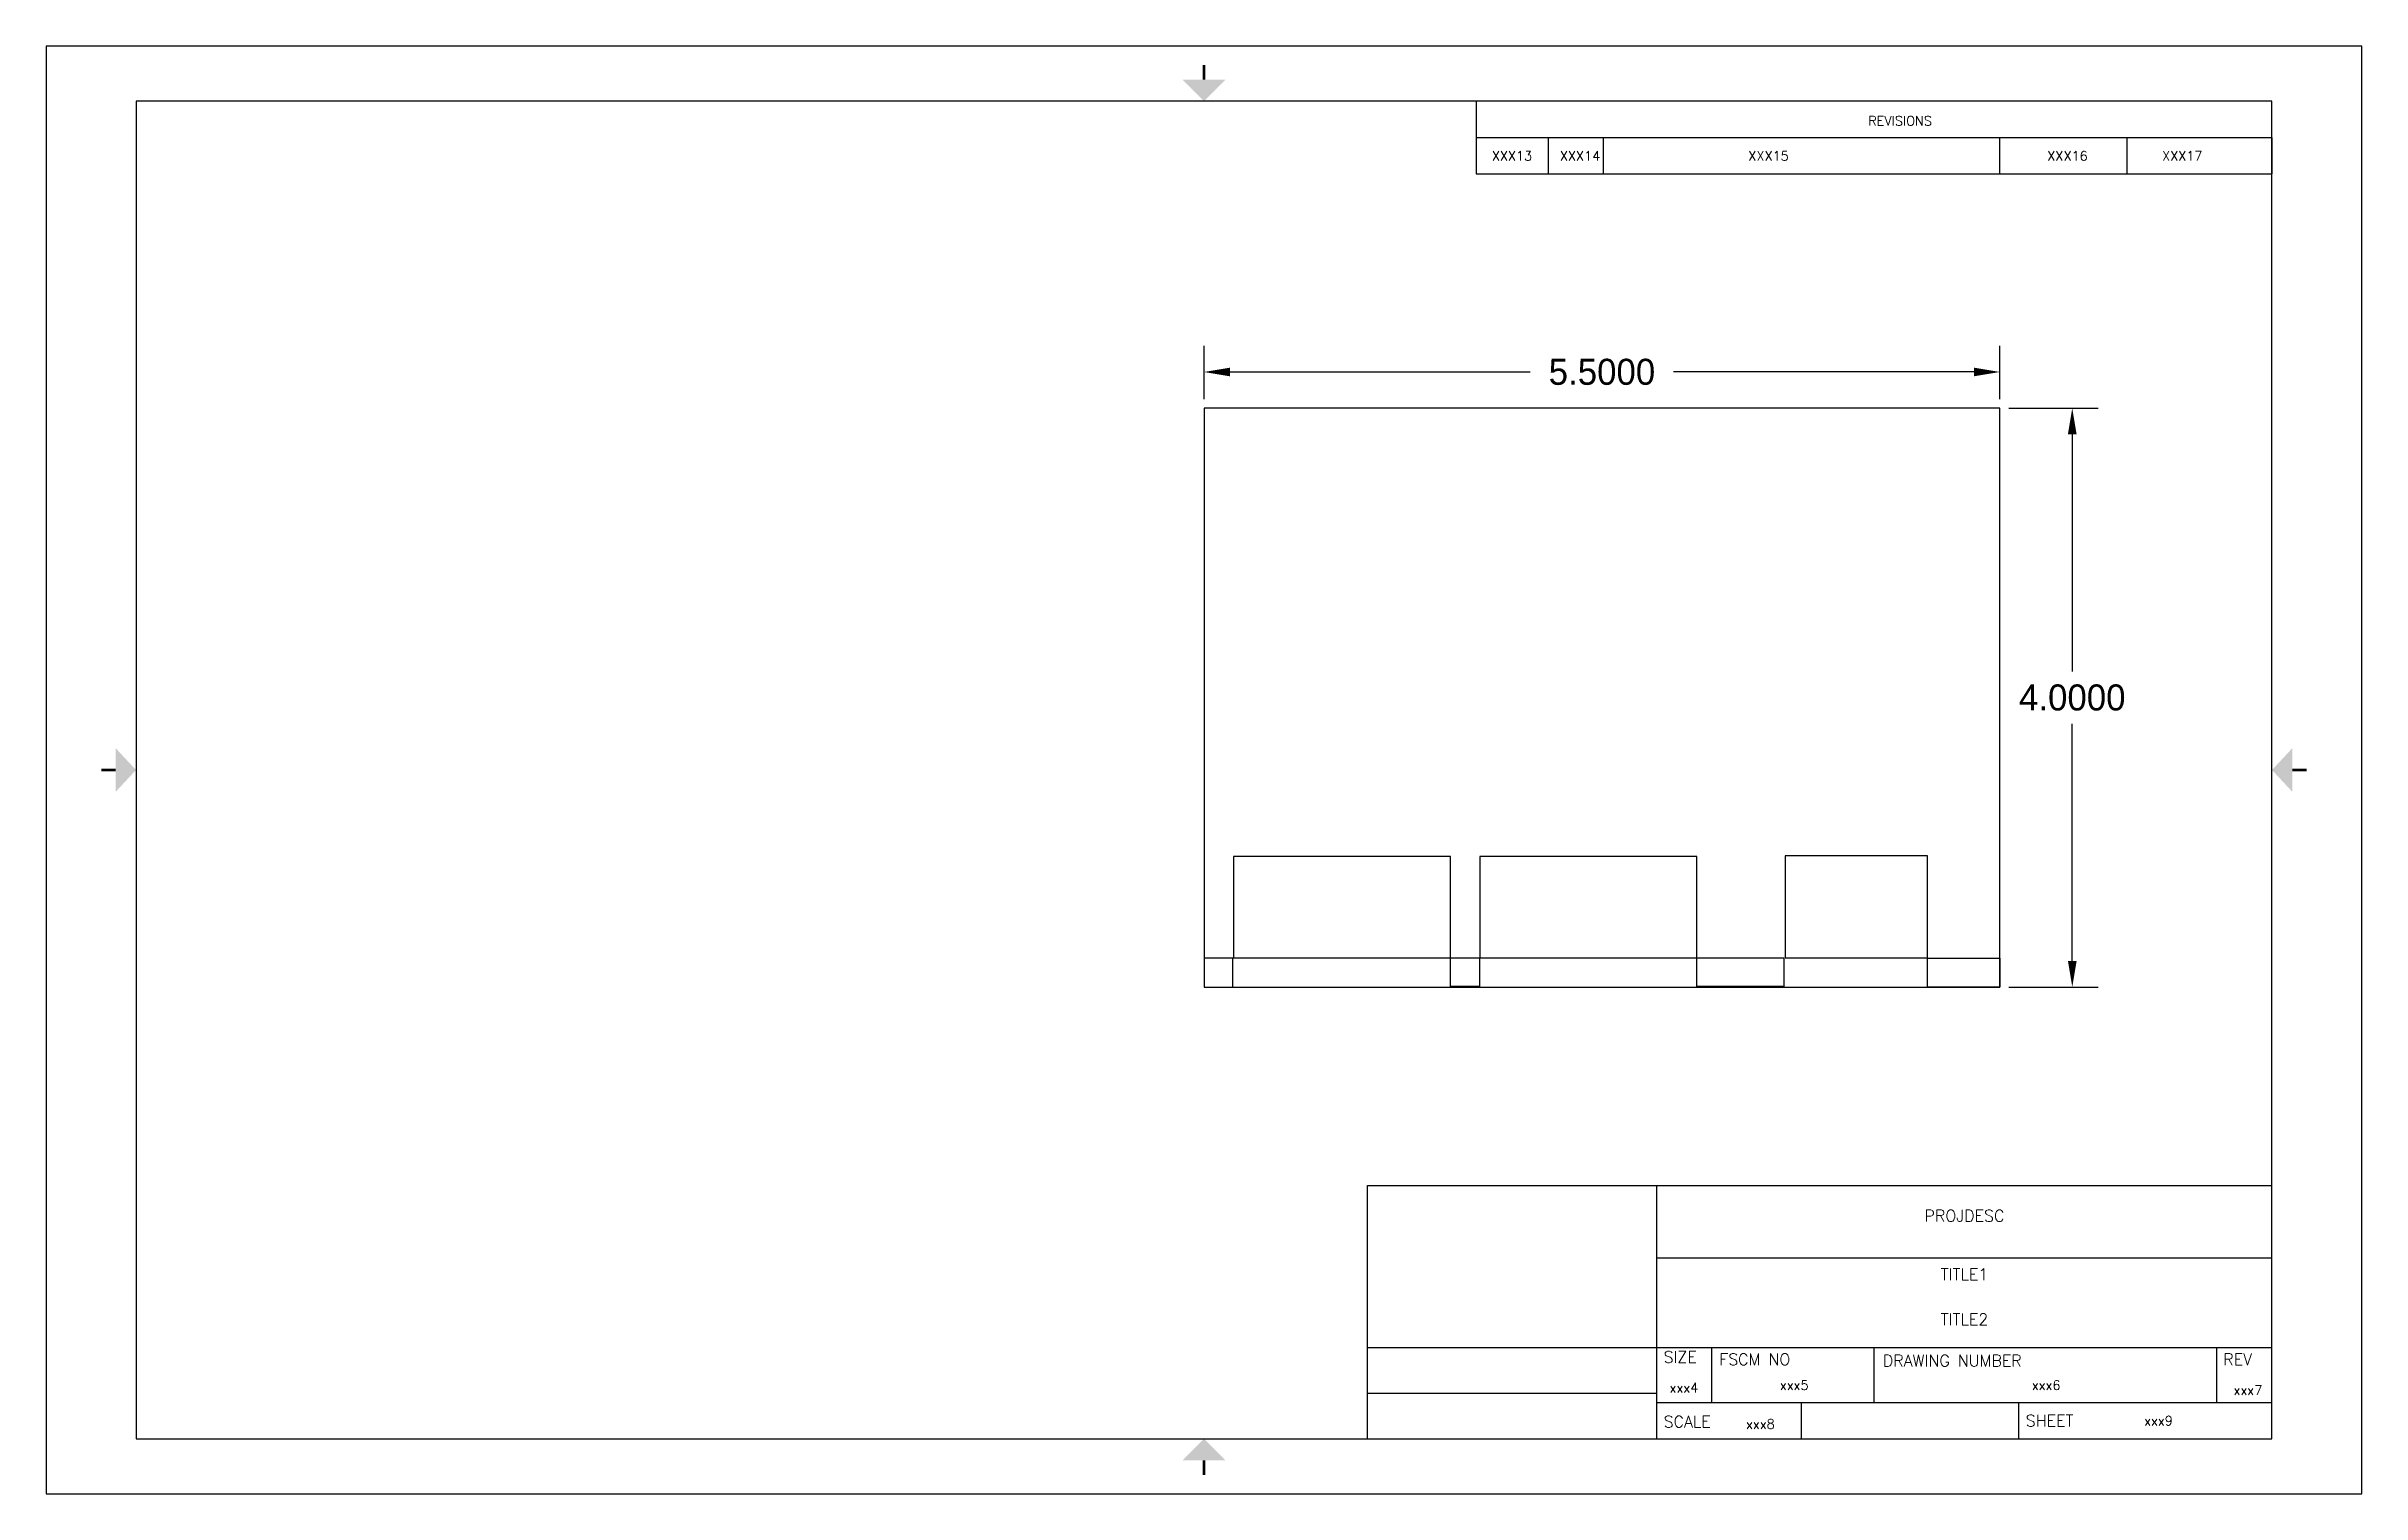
# Model space of a CAD drawing. Header units: inches. Extents: x 0 to 16, y 0 to 10.
import ezdxf
from ezdxf.enums import TextEntityAlignment as Align

# ---------------------------------------------------------------- set-up
doc = ezdxf.new("R2010")
doc.units = ezdxf.units.IN
doc.header["$MEASUREMENT"] = 0
for name, color, linetype in [('TB_LABELS', 1, 'Continuous'), ('Title Block', 7, 'Continuous'), ('Viewport', 7, 'Continuous')]:
    doc.layers.add(name, color=color, linetype=linetype)
doc.styles.add('Roman', font='romans')
doc.styles.add('WD', font='romans.shx')
doc.dimstyles.get("Standard").update_dxf_attribs({"dimtxt": 0.18, "dimasz": 0.18, "dimexe": 0.18, "dimexo": 0.0625, "dimgap": 0.09, "dimtad": 0, "dimtih": 1, "dimtoh": 1, "dimdec": 4, "dimzin": 0, "dimdsep": 46, "dimtxsty": 'Standard', "dimcen": 0.09, "dimadec": 0, "dimazin": 0, "dimtfac": 1, "dimtdec": 4, "dimtofl": 0, "dimtmove": 0, "dimatfit": 3, "dimfxl": 1, "dimtolj": 1, "dimtzin": 0, "dimarcsym": 0})

# ---------------------------------------------------------------- blocks, each defined once
blk = doc.blocks.new('ANSI_border_B')
at = {"layer": 'Title Block'}
for p, q in [((0, 10), (0, 0)), ((16, 10), (0, 10)), ((16, 0), (16, 10)), ((0.62, 9.62), (0.62, 0.38)), ((15.38, 9.62), (0.62, 9.62)), ((9.88, 9.62), (9.88, 9.37)), ((15.38, 0.38), (15.38, 9.62)), ((9.88, 9.37), (15.38, 9.37)), ((0.62, 0.38), (15.38, 0.38)), ((0, 0), (16, 0))]:
    blk.add_line(p, q, dxfattribs=at)
at = {"layer": 'Title Block', "const_width": 0.02}
for points in [[(8, 9.87), (8, 9.77)], [(0.38, 5), (0.48, 5)], [(15.62, 5), (15.52, 5)], [(8, 0.13), (8, 0.23)]]:
    blk.add_lwpolyline(points, dxfattribs=at)
at = {"layer": 'Title Block'}
for points in [[(7.85, 9.77), (8.15, 9.77), (8, 9.62)], [(0.48, 4.85), (0.48, 5.15), (0.62, 5)], [(15.52, 4.85), (15.52, 5.15), (15.38, 5)], [(7.85, 0.23), (8.15, 0.23), (8, 0.38)]]:
    blk.add_solid(points, dxfattribs=at)
at = {"layer": 'Title Block', "style": 'Roman'}
blk.add_text('REVISIONS', height=0.065, dxfattribs=at).set_placement((12.5902, 9.4525))
blk = doc.blocks.new('ANSI_REVblock_B')
blk.add_line((0, 0), (0, -0.25))
at = {"layer": 'Title Block'}
for p, q in [((-5.5, 0), (-5.5, -0.25)), ((-5.5, 0), (0, 0)), ((-5, -0.25), (-5, 0)), ((-4.62, -0.25), (-4.62, 0)), ((-1.88, -0.25), (-1.88, 0)), ((-1, -0.25), (-1, 0)), ((-5.5, -0.25), (0, -0.25))]:
    blk.add_line(p, q, dxfattribs=at)
at = {"style": 'WD'}
for tag, p in [('ZONE', (-5.391, -0.16)), ('REV', (-4.92, -0.16)), ('DESCRIPTION', (-3.618, -0.16)), ('DATE', (-1.552, -0.16)), ('APPROVED', (-0.759, -0.16))]:
    blk.add_attdef(tag, p, '', height=0.065, dxfattribs=at)
at = {"style": 'WD', "flags": 1}
blk.add_attdef('WD_TB', (-4.505, -0.154), '', height=0.03, dxfattribs=at)
blk = doc.blocks.new('ANSI_tblock_desc_B')
for p, q in [((0, 0), (0, 1.75)), ((-6.25, 0), (0, 0))]:
    blk.add_line(p, q)
at = {"layer": 'Title Block'}
for p, q in [((-6.25, 0), (-6.25, 1.75)), ((-6.25, 1.75), (0, 1.75)), ((-4.25, 0), (-4.25, 1.75)), ((-4.25, 1.25), (0, 1.25)), ((-6.25, 0.63), (0, 0.63)), ((-3.87, 0.25), (-3.87, 0.63)), ((-2.75, 0.25), (-2.75, 0.63)), ((-0.38, 0.25), (-0.38, 0.63)), ((-6.25, 0.315), (-4.25, 0.315)), ((-4.25, 0.25), (0, 0.25)), ((-3.25, 0), (-3.25, 0.25)), ((-1.75, 0), (-1.75, 0.25))]:
    blk.add_line(p, q, dxfattribs=at)
at = {"color": 0, "style": 'Roman', "flags": 8}
for tag, p in [('FNAME', (-15.442, 4.043)), ('REVDATE', (-15.442, 1.789)), ('USER', (-15.442, -0.38))]:
    blk.add_attdef(tag, p, '', height=0.15, rotation=90, dxfattribs=at)
at = {"style": 'WD'}
for tag, p in [('PROJDESC', (-2.125, 1.5)), ('TITLE1', (-2.125, 1.095)), ('TITLE2', (-2.125, 0.785))]:
    blk.add_attdef(tag, text='', height=0.08, dxfattribs=at).set_placement(p, align=Align.CENTER)
for tag, p in [('SIZE', (-4.162, 0.32)), ('FSCM_NO', (-3.4, 0.337)), ('DWG_NO', (-1.659, 0.337)), ('REV', (-0.265, 0.303)), ('SCALE', (-3.634, 0.069)), ('SHEET', (-0.883, 0.092))]:
    blk.add_attdef(tag, p, '', height=0.065, dxfattribs=at)
at = {"style": 'WD', "flags": 1}
blk.add_attdef('WD_TB', (-5.57, 0.177), '', height=0.086, dxfattribs=at)
at = {"layer": 'TB_LABELS', "style": 'WD'}
for s, p in [('SIZE', (-4.204, 0.604)), ('FSCM NO', (-3.819, 0.588)), ('DRAWING NUMBER', (-2.689, 0.579)), ('REV', (-0.336, 0.588)), ('SHEET', (-1.701, 0.164)), ('SCALE', (-4.204, 0.158))]:
    blk.add_text(s, height=0.08, dxfattribs=at).set_placement(p, align=Align.TOP_LEFT)
blk = doc.blocks.new('*D7')
at = {"color": 0, "lineweight": -2, "transparency": 16777216}
for p, q in [((8, 7.5625), (8, 7.93)), ((13.5, 7.5625), (13.5, 7.93)), ((8.18, 7.75), (10.255, 7.75)), ((13.32, 7.75), (11.245, 7.75))]:
    blk.add_line(p, q, dxfattribs=at)
at = {"color": 0, "transparency": 16777216}
for points in [[(8.18, 7.78), (8.18, 7.72), (8, 7.75)], [(13.32, 7.78), (13.32, 7.72), (13.5, 7.75)]]:
    blk.add_solid(points, dxfattribs=at)
at = {"layer": 'Defpoints', "color": 0, "transparency": 16777216}
for p in [(8, 7.75), (8, 7.5), (13.5, 7.5)]:
    blk.add_point(p, dxfattribs=at)
at = {"color": 0, "transparency": 16777216, "insert": (10.75, 7.75), "char_height": 0.18, "attachment_point": 5}
blk.add_mtext('\\A1;5.5000', dxfattribs=at)
blk = doc.blocks.new('*D8')
at = {"color": 0, "lineweight": -2, "transparency": 16777216}
for p, q in [((13.5625, 7.5), (14.18, 7.5)), ((14, 7.32), (14, 5.68)), ((14, 3.68), (14, 5.32)), ((13.5625, 3.5), (14.18, 3.5))]:
    blk.add_line(p, q, dxfattribs=at)
at = {"color": 0, "transparency": 16777216}
for points in [[(13.97, 7.32), (14.03, 7.32), (14, 7.5)], [(13.97, 3.68), (14.03, 3.68), (14, 3.5)]]:
    blk.add_solid(points, dxfattribs=at)
at = {"layer": 'Defpoints', "color": 0, "transparency": 16777216}
for p in [(13.5, 7.5), (14, 7.5), (13.5, 3.5)]:
    blk.add_point(p, dxfattribs=at)
at = {"color": 0, "transparency": 16777216, "insert": (14, 5.5), "char_height": 0.18, "attachment_point": 5}
blk.add_mtext('\\A1;4.0000', dxfattribs=at)

msp = doc.modelspace()

# ---------------------------------------------------------------- linework, layer by layer
for points in [[(8, 3.5), (13.5, 3.5), (13.5, 7.5), (8, 7.5)], [(8.20312, 3.70312), (9.70312, 3.70312), (9.70312, 4.40313), (8.20312, 4.40313)], [(9.90625, 3.70312), (11.40625, 3.70312), (11.40625, 4.40313), (9.90625, 4.40313)], [(12.01562, 3.70312), (13, 3.70312), (13, 4.40625), (12.01562, 4.40625)], [(8, 3.5), (8.2, 3.5), (8.2, 3.7), (8, 3.7)], [(9.70312, 3.70312), (9.90312, 3.70312), (9.90312, 3.50312), (9.70312, 3.50312)], [(11.40625, 3.70312), (12.00625, 3.70312), (12.00625, 3.50312), (11.40625, 3.50312)], [(13.5, 3.5), (13, 3.5), (13, 3.7), (13.5, 3.7)]]:
    msp.add_lwpolyline(points, close=True)

# ---------------------------------------------------------------- block references
for name, p, values in [('ANSI_REVblock_B', (15.38, 9.37), {'APPROVED': 'XXX17', 'DATE': 'XXX16', 'DESCRIPTION': 'XXX15', 'REV': 'XXX14', 'ZONE': 'XXX13'}), ('ANSI_tblock_desc_B', (15.38, 0.38), {'SHEET': 'xxx9', 'SCALE': 'xxx8', 'REV': 'xxx7', 'DWG_NO': 'xxx6', 'FSCM_NO': 'xxx5', 'SIZE': 'xxx4', 'TITLE2': 'TITLE2', 'TITLE1': 'TITLE1', 'PROJDESC': 'PROJDESC'})]:
    msp.add_blockref(name, p).add_auto_attribs(values)
at = {"layer": 'Viewport'}
msp.add_blockref('ANSI_border_B', (0, 0), dxfattribs=at)

# ---------------------------------------------------------------- dimensions: what is measured, and where the dimension line sits
dim = msp.add_linear_dim(base=(8, 7.75), p1=(13.5, 7.5), p2=(8, 7.5), dimstyle='Standard')
dim.commit()
dim.dimension.update_dxf_attribs({"geometry": '*D7', "text_midpoint": (10.75, 7.75)})
dim = msp.add_linear_dim(base=(14, 7.5), p1=(13.5, 3.5), p2=(13.5, 7.5), angle=90, dimstyle='Standard')
dim.commit()
dim.dimension.update_dxf_attribs({"geometry": '*D8', "text_midpoint": (14, 5.5)})

doc.saveas('drawing.dxf')
